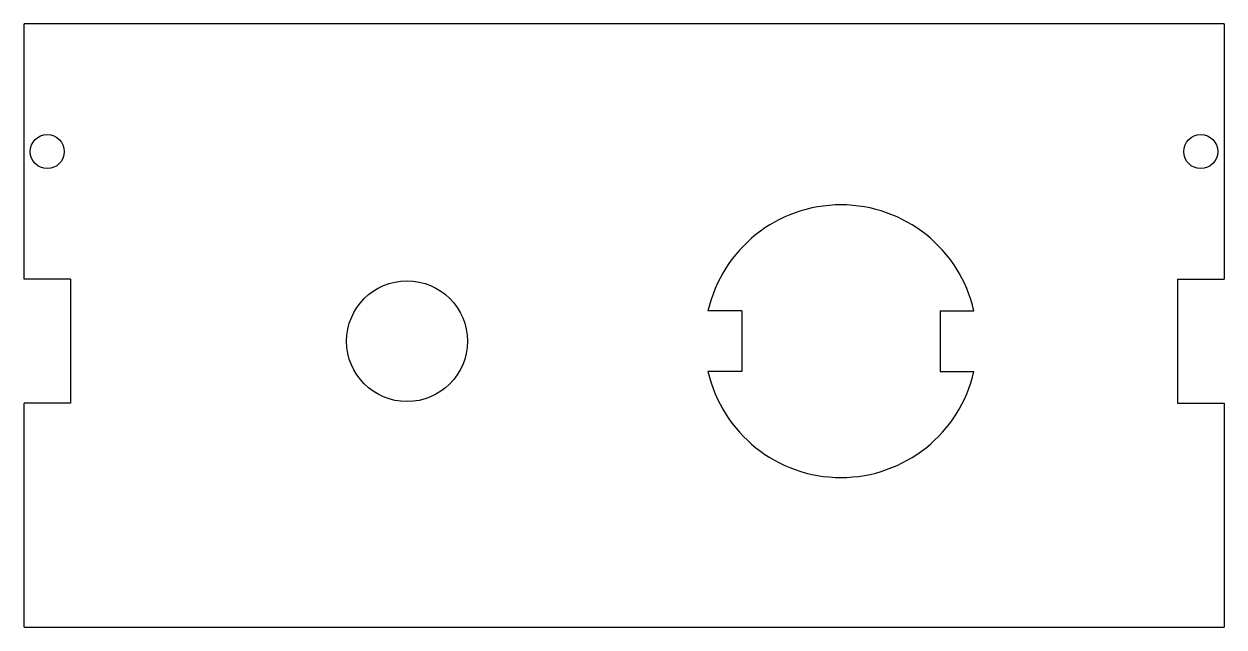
# Model space of a CAD drawing. Extents: x -62 to 15.4, y 35.9 to 74.8.
import ezdxf

# ---------------------------------------------------------------- set-up
doc = ezdxf.new("R2010")
doc.units = 0
doc.header["$MEASUREMENT"] = 0
doc.layers.add('VISIBLE', color=7, linetype='CONTINUOUS')

msp = doc.modelspace()

# ---------------------------------------------------------------- linework, layer by layer
at = {"layer": 'VISIBLE'}
for p, q in [((15.4, 74.827), (-62.03, 74.827)), ((-62.03, 58.35), (-62.03, 74.827)), ((15.4, 74.827), (15.4, 58.35)), ((-59.03, 58.35), (-62.03, 58.35)), ((-59.03, 58.35), (-59.03, 50.35)), ((12.4, 58.35), (12.4, 50.35)), ((12.4, 58.35), (15.4, 58.35)), ((-15.715, 56.3), (-17.896, 56.3)), ((-15.715, 56.3), (-15.715, 52.4)), ((-2.915, 56.3), (-0.734, 56.3)), ((-2.915, 56.3), (-2.915, 52.4)), ((-15.715, 52.4), (-17.896, 52.4)), ((-2.915, 52.4), (-0.734, 52.4)), ((-59.03, 50.35), (-62.03, 50.35)), ((-62.03, 35.898), (-62.03, 50.35)), ((12.4, 50.35), (15.4, 50.35)), ((15.4, 50.35), (15.4, 35.898)), ((-62.03, 35.898), (15.4, 35.898))]:
    msp.add_line(p, q, dxfattribs=at)
for centre, radius in [((-60.53, 66.589), 1.1), ((13.9, 66.589), 1.1), ((-37.315, 54.35), 3.9)]:
    msp.add_circle(centre, radius, dxfattribs=at)
for start, end in [(12.80249, 167.19751), (192.80249, 347.19751)]:
    msp.add_arc((-9.315, 54.35), 8.8, start, end, dxfattribs=at)

doc.saveas('drawing.dxf')
